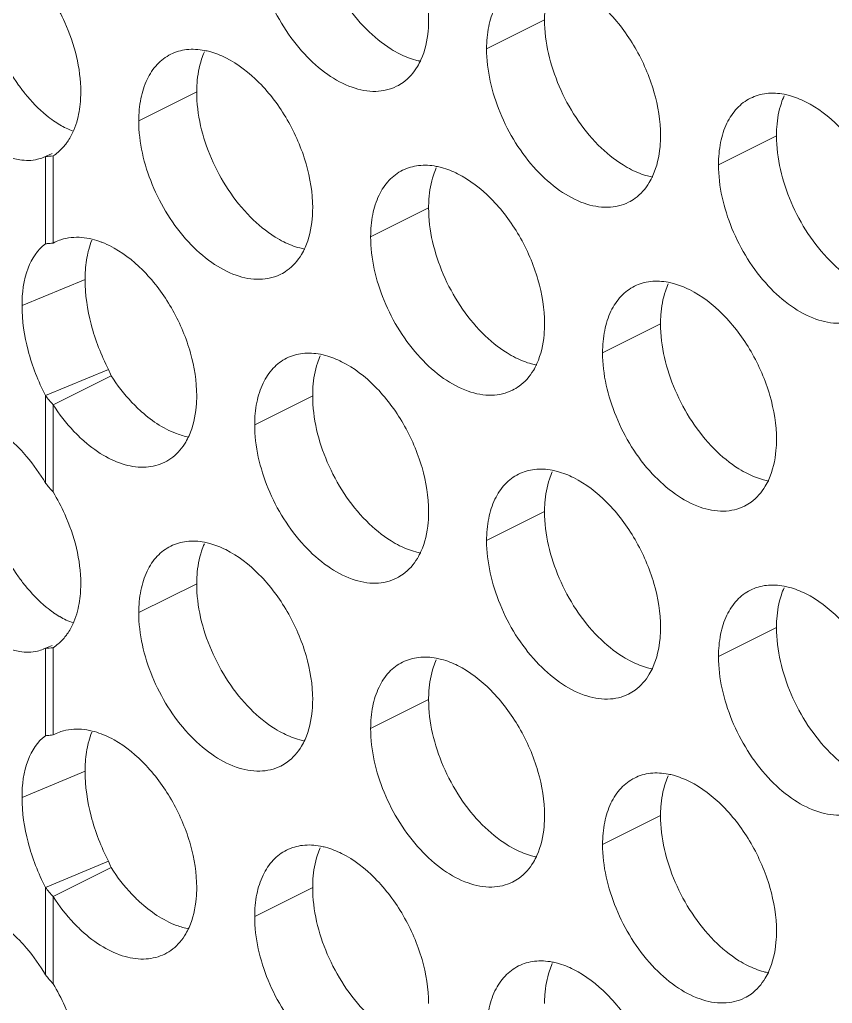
# Model space of a CAD drawing. Header units: millimetres. Extents: x 0 to 2524, y 0 to 1785.
# Drawn here: x 1808.52 to 1816.45, y 858.07 to 867.67 of the extents above; entities that cross this region are included whole.
import ezdxf

# ---------------------------------------------------------------- set-up
doc = ezdxf.new("R2010")
doc.units = ezdxf.units.MM
doc.header["$LTSCALE"] = 0.1
doc.layers.add('标注', color=251, linetype='Continuous', lineweight=9)

msp = doc.modelspace()

# ---------------------------------------------------------------- linework, layer by layer
at = {"layer": '标注'}
for p, q in [((1813.6392, 867.6711), (1813.0735, 867.3883)), ((1810.2451, 866.9682), (1809.6794, 866.6853)), ((1810.2451, 866.9682), (1809.6794, 866.6853)), ((1810.2451, 866.9682), (1809.6794, 866.6853)), ((1815.9019, 866.5397), (1815.3362, 866.2569)), ((1808.7696, 866.3383), (1808.7453, 866.3277)), ((1808.8346, 866.3653), (1808.7696, 866.3383)), ((1808.7696, 866.3383), (1808.7696, 865.4845)), ((1808.8439, 866.343), (1808.8439, 865.4916)), ((1812.5078, 865.8368), (1811.9421, 865.554)), ((1808.8439, 865.4916), (1808.86, 865.4998)), ((1809.1558, 865.1372), (1808.5406, 864.8815)), ((1814.7706, 864.7054), (1814.2049, 864.4226)), ((1809.3848, 864.2588), (1808.7696, 864.0031)), ((1809.4095, 864.1974), (1808.8439, 863.9145)), ((1808.7696, 864.0031), (1808.7696, 863.1493)), ((1811.3764, 864.0025), (1810.8108, 863.7196)), ((1808.8439, 863.9145), (1808.8439, 863.0631)), ((1813.6392, 862.8711), (1813.0735, 862.5883)), ((1810.2451, 862.1682), (1809.6794, 861.8853)), ((1810.2451, 862.1682), (1809.6794, 861.8853)), ((1810.2451, 862.1682), (1809.6794, 861.8853)), ((1815.9019, 861.7397), (1815.3362, 861.4569)), ((1808.7696, 861.5383), (1808.7453, 861.5277)), ((1808.8346, 861.5653), (1808.7696, 861.5383)), ((1808.7696, 861.5383), (1808.7696, 860.6845)), ((1808.8439, 861.543), (1808.8439, 860.6916)), ((1812.5078, 861.0368), (1811.9421, 860.754)), ((1808.8439, 860.6916), (1808.86, 860.6998)), ((1809.1558, 860.3372), (1808.5406, 860.0815)), ((1814.7706, 859.9054), (1814.2049, 859.6226)), ((1809.3848, 859.4588), (1808.7696, 859.2031)), ((1809.4095, 859.3974), (1808.8439, 859.1145)), ((1808.7696, 859.2031), (1808.7696, 858.3493)), ((1811.3764, 859.2025), (1810.8108, 858.9196)), ((1808.8439, 859.1145), (1808.8439, 858.2631))]:
    msp.add_line(p, q, dxfattribs=at)
for centre, radius, start, end in [((1810.9896, 867.0571), 0.734, 155.87957, 161.78032), ((1811.9935, 867.4277), 0.4532, 296.52559, 305.90341), ((1816.6464, 866.6287), 0.734, 155.87957, 161.78032), ((1809.3846, 867.4573), 0.94, 235.22649, 239.65736), ((1809.3232, 867.3523), 0.8183, 239.64925, 244.53974), ((1808.5939, 866.7316), 0.462, 302.74512, 310.38201), ((1813.2523, 865.9257), 0.734, 155.87957, 161.78032), ((1814.2562, 866.2963), 0.4532, 296.52559, 305.90341), ((1810.8621, 865.5933), 0.4532, 296.52559, 305.90341), ((1815.5151, 864.7944), 0.734, 155.87957, 161.78032), ((1812.121, 864.0914), 0.734, 155.87957, 161.78032), ((1810.1825, 864.5445), 0.8473, 199.7011, 204.18138), ((1809.6516, 864.6671), 1.1039, 216.97186, 222.97308), ((1813.1249, 864.462), 0.4532, 296.52559, 305.90341), ((1809.7289, 863.7619), 0.4566, 296.56845, 308.21867), ((1814.3837, 862.96), 0.734, 155.87957, 161.78032), ((1811.3105, 865.265), 3.3064, 219.7824, 221.75282), ((1815.3876, 863.3306), 0.4532, 296.52559, 305.90341), ((1810.9896, 862.2571), 0.734, 155.87957, 161.78032), ((1811.9935, 862.6277), 0.4532, 296.52559, 305.90341), ((1816.6464, 861.8287), 0.734, 155.87957, 161.78032), ((1809.3846, 862.6573), 0.94, 235.22649, 239.65736), ((1809.3232, 862.5523), 0.8183, 239.64925, 244.53974), ((1808.5939, 861.9316), 0.462, 302.74512, 310.38201), ((1813.2523, 861.1257), 0.734, 155.87957, 161.78032), ((1814.2562, 861.4963), 0.4532, 296.52559, 305.90341), ((1810.8621, 860.7933), 0.4532, 296.52559, 305.90341), ((1815.5151, 859.9944), 0.734, 155.87957, 161.78032), ((1812.121, 859.2914), 0.734, 155.87957, 161.78032), ((1810.1825, 859.7445), 0.8473, 199.7011, 204.18138), ((1809.6516, 859.8671), 1.1039, 216.97186, 222.97308), ((1813.1249, 859.662), 0.4532, 296.52559, 305.90341), ((1809.7289, 858.9619), 0.4566, 296.56845, 308.21867), ((1814.3837, 858.16), 0.734, 155.87957, 161.78032), ((1811.3105, 860.465), 3.3064, 219.7824, 221.75282), ((1815.3876, 858.5306), 0.4532, 296.52559, 305.90341)]:
    msp.add_arc(centre, radius, start, end, dxfattribs=at)
for points, knots in [([(1811.6593, 869.1346), (1811.7799, 869.0743), (1812.0105, 868.8939), (1812.2767, 868.5359), (1812.4578, 868.1171), (1812.5078, 867.8161), (1812.5078, 867.6711)], [0, 0, 0, 0, 0.229676, 0.488215, 0.753207, 1, 1, 1, 1]), ([(1811.9002, 867.5805), (1811.7387, 867.7432), (1811.4877, 868.1304), (1811.3764, 868.581), (1811.3764, 868.8025)], [0, 0, 0, 0, 0.508684, 1, 1, 1, 1]), ([(1812.1959, 867.0221), (1812.1333, 866.9909), (1811.9834, 866.9569), (1811.7456, 867.0047), (1811.5072, 867.1353), (1811.1994, 867.4129), (1810.9134, 867.8756), (1810.8108, 868.308), (1810.8108, 868.5196)], [0, 0, 0, 0, 0.090718, 0.191742, 0.308104, 0.439279, 0.725532, 1, 1, 1, 1]), ([(1813.0735, 867.3883), (1813.0735, 867.4611), (1813.0855, 867.6), (1813.1445, 867.7902), (1813.2439, 867.9424), (1813.3365, 868.0129), (1813.3854, 868.0373)], [0, 0, 0, 0, 0.289235, 0.54966, 0.782932, 1, 1, 1, 1]), ([(1813.6392, 867.6711), (1813.6392, 867.6995), (1813.6429, 867.807), (1813.6617, 867.9144), (1813.6865, 867.9895)], [0, 0, 0, 0, 0.264225, 1, 1, 1, 1]), ([(1813.922, 868.0032), (1814.0427, 867.9429), (1814.2732, 867.7626), (1814.5394, 867.4045), (1814.7205, 866.9858), (1814.7706, 866.6847), (1814.7706, 866.5397)], [0, 0, 0, 0, 0.229676, 0.488215, 0.753207, 1, 1, 1, 1]), ([(1808.5177, 866.3051), (1808.3868, 866.3272), (1808.1128, 866.4884), (1807.8042, 866.8713), (1807.5822, 867.359), (1807.5177, 867.721), (1807.5177, 867.8967)], [0, 0, 0, 0, 0.200223, 0.454809, 0.735097, 1, 1, 1, 1]), ([(1808.8439, 867.8631), (1808.8864, 867.7933), (1809.032, 867.5158), (1809.1137, 867.1999), (1809.1137, 866.9682)], [0, 0, 0, 0, 0.260955, 1, 1, 1, 1]), ([(1812.5078, 867.6711), (1812.5078, 867.6355), (1812.5021, 867.5032), (1812.4729, 867.3706), (1812.4332, 867.2822)], [0, 0, 0, 0, 0.268874, 1, 1, 1, 1]), ([(1814.163, 866.4491), (1814.0014, 866.6119), (1813.7504, 866.999), (1813.6392, 867.4496), (1813.6392, 867.6711)], [0, 0, 0, 0, 0.508684, 1, 1, 1, 1]), ([(1812.225, 867.339), (1812.1965, 867.3532), (1812.0786, 867.4197), (1811.9731, 867.507), (1811.9002, 867.5805)], [0, 0, 0, 0, 0.235002, 1, 1, 1, 1]), ([(1809.9913, 867.3343), (1810.0396, 867.3584), (1810.1497, 867.3902), (1810.2633, 867.3833), (1810.3202, 867.3725)], [0, 0, 0, 0, 0.482538, 1, 1, 1, 1]), ([(1810.3202, 867.3725), (1810.3374, 867.3692), (1810.409, 867.3526), (1810.4779, 867.3253), (1810.5279, 867.3003)], [0, 0, 0, 0, 0.238696, 1, 1, 1, 1]), ([(1814.4586, 865.8908), (1814.396, 865.8595), (1814.2461, 865.8255), (1814.0083, 865.8733), (1813.7699, 866.0039), (1813.4621, 866.2815), (1813.1761, 866.7442), (1813.0735, 867.1766), (1813.0735, 867.3883)], [0, 0, 0, 0, 0.090718, 0.191742, 0.308104, 0.439279, 0.725532, 1, 1, 1, 1]), ([(1808.5712, 866.9499), (1808.5492, 866.9773), (1808.4618, 867.0933), (1808.388, 867.2193), (1808.3398, 867.3182)], [0, 0, 0, 0, 0.242274, 1, 1, 1, 1]), ([(1809.6794, 866.6853), (1809.6794, 866.7582), (1809.6914, 866.8971), (1809.7504, 867.0873), (1809.8498, 867.2395), (1809.9424, 867.3099), (1809.9913, 867.3343)], [0, 0, 0, 0, 0.289235, 0.54966, 0.782932, 1, 1, 1, 1]), ([(1810.2451, 866.9682), (1810.2451, 866.9966), (1810.2488, 867.104), (1810.2676, 867.2114), (1810.2924, 867.2866)], [0, 0, 0, 0, 0.264225, 1, 1, 1, 1]), ([(1810.5279, 867.3003), (1810.6486, 867.24), (1810.8791, 867.0596), (1811.1453, 866.7015), (1811.3264, 866.2828), (1811.3764, 865.9817), (1811.3764, 865.8368)], [0, 0, 0, 0, 0.229676, 0.488215, 0.753207, 1, 1, 1, 1]), ([(1812.4327, 867.2668), (1812.4154, 867.2701), (1812.3439, 867.2867), (1812.275, 867.314), (1812.225, 867.339)], [0, 0, 0, 0, 0.238696, 1, 1, 1, 1]), ([(1812.4332, 867.2822), (1812.4229, 867.2593), (1812.3796, 867.1754), (1812.3155, 867.1012), (1812.2593, 867.0605)], [0, 0, 0, 0, 0.265525, 1, 1, 1, 1]), ([(1808.8485, 866.6852), (1808.8239, 866.7022), (1808.7219, 866.7799), (1808.6327, 866.8734), (1808.5712, 866.9499)], [0, 0, 0, 0, 0.233653, 1, 1, 1, 1]), ([(1809.1137, 866.9682), (1809.1137, 866.9446), (1809.1112, 866.8547), (1809.0983, 866.7649), (1809.0815, 866.7007)], [0, 0, 0, 0, 0.261757, 1, 1, 1, 1]), ([(1810.7689, 865.7461), (1810.6073, 865.9089), (1810.3563, 866.2961), (1810.2451, 866.7467), (1810.2451, 866.9682)], [0, 0, 0, 0, 0.508684, 1, 1, 1, 1]), ([(1815.3362, 866.2569), (1815.3362, 866.3297), (1815.3482, 866.4687), (1815.4073, 866.6589), (1815.5066, 866.8111), (1815.5992, 866.8815), (1815.6481, 866.9059)], [0, 0, 0, 0, 0.289235, 0.54966, 0.782932, 1, 1, 1, 1]), ([(1815.6481, 866.9059), (1815.6965, 866.93), (1815.8065, 866.9617), (1815.9202, 866.9549), (1815.9771, 866.944)], [0, 0, 0, 0, 0.482538, 1, 1, 1, 1]), ([(1815.9771, 866.944), (1815.9943, 866.9408), (1816.0659, 866.9241), (1816.1348, 866.8969), (1816.1848, 866.8719)], [0, 0, 0, 0, 0.238696, 1, 1, 1, 1]), ([(1815.9019, 866.5397), (1815.9019, 866.5682), (1815.9056, 866.6756), (1815.9244, 866.783), (1815.9493, 866.8582)], [0, 0, 0, 0, 0.264225, 1, 1, 1, 1]), ([(1816.1848, 866.8719), (1816.3054, 866.8115), (1816.5359, 866.6312), (1816.8021, 866.2731), (1816.9833, 865.8544), (1817.0333, 865.5533), (1817.0333, 865.4084)], [0, 0, 0, 0, 0.229676, 0.488215, 0.753207, 1, 1, 1, 1]), ([(1811.0645, 865.1878), (1811.0019, 865.1566), (1810.852, 865.1226), (1810.6142, 865.1704), (1810.3758, 865.301), (1810.068, 865.5786), (1809.782, 866.0413), (1809.6794, 866.4737), (1809.6794, 866.6853)], [0, 0, 0, 0, 0.090718, 0.191742, 0.308104, 0.439279, 0.725532, 1, 1, 1, 1]), ([(1814.7706, 866.5397), (1814.7706, 866.5041), (1814.7649, 866.3719), (1814.7356, 866.2392), (1814.6959, 866.1509)], [0, 0, 0, 0, 0.268874, 1, 1, 1, 1]), ([(1816.4257, 865.3177), (1816.2642, 865.4805), (1816.0132, 865.8676), (1815.9019, 866.3182), (1815.9019, 866.5397)], [0, 0, 0, 0, 0.508684, 1, 1, 1, 1]), ([(1808.99, 866.4897), (1808.983, 866.4792), (1808.9547, 866.4393), (1808.921, 866.4032), (1808.8933, 866.3797)], [0, 0, 0, 0, 0.256974, 1, 1, 1, 1]), ([(1814.4877, 866.2076), (1814.4593, 866.2218), (1814.3414, 866.2883), (1814.2359, 866.3757), (1814.163, 866.4491)], [0, 0, 0, 0, 0.235002, 1, 1, 1, 1]), ([(1808.7455, 866.3273), (1808.7283, 866.3202), (1808.6551, 866.2961), (1808.5752, 866.2954), (1808.5177, 866.3051)], [0, 0, 0, 0, 0.241531, 1, 1, 1, 1]), ([(1812.254, 866.2029), (1812.3023, 866.227), (1812.4124, 866.2588), (1812.5261, 866.252), (1812.583, 866.2411)], [0, 0, 0, 0, 0.482538, 1, 1, 1, 1]), ([(1812.583, 866.2411), (1812.6002, 866.2378), (1812.6717, 866.2212), (1812.7407, 866.1939), (1812.7907, 866.1689)], [0, 0, 0, 0, 0.238696, 1, 1, 1, 1]), ([(1816.7214, 864.7594), (1816.6588, 864.7282), (1816.5089, 864.6942), (1816.2711, 864.742), (1816.0326, 864.8726), (1815.7249, 865.1501), (1815.4388, 865.6128), (1815.3362, 866.0452), (1815.3362, 866.2569)], [0, 0, 0, 0, 0.090718, 0.191742, 0.308104, 0.439279, 0.725532, 1, 1, 1, 1]), ([(1811.9421, 865.554), (1811.9421, 865.6268), (1811.9541, 865.7657), (1812.0132, 865.9559), (1812.1125, 866.1081), (1812.2051, 866.1785), (1812.254, 866.2029)], [0, 0, 0, 0, 0.289235, 0.54966, 0.782932, 1, 1, 1, 1]), ([(1812.5078, 865.8368), (1812.5078, 865.8652), (1812.5115, 865.9727), (1812.5303, 866.0801), (1812.5551, 866.1552)], [0, 0, 0, 0, 0.264225, 1, 1, 1, 1]), ([(1812.7907, 866.1689), (1812.9113, 866.1086), (1813.1418, 865.9282), (1813.408, 865.5702), (1813.5892, 865.1514), (1813.6392, 864.8504), (1813.6392, 864.7054)], [0, 0, 0, 0, 0.229676, 0.488215, 0.753207, 1, 1, 1, 1]), ([(1814.6954, 866.1354), (1814.6782, 866.1387), (1814.6066, 866.1553), (1814.5377, 866.1826), (1814.4877, 866.2076)], [0, 0, 0, 0, 0.238696, 1, 1, 1, 1]), ([(1814.6959, 866.1509), (1814.6856, 866.128), (1814.6424, 866.044), (1814.5782, 865.9699), (1814.522, 865.9292)], [0, 0, 0, 0, 0.265525, 1, 1, 1, 1]), ([(1811.3764, 865.8368), (1811.3764, 865.8012), (1811.3707, 865.6689), (1811.3415, 865.5363), (1811.3018, 865.4479)], [0, 0, 0, 0, 0.268874, 1, 1, 1, 1]), ([(1813.0316, 864.6148), (1812.8701, 864.7775), (1812.6191, 865.1647), (1812.5078, 865.6153), (1812.5078, 865.8368)], [0, 0, 0, 0, 0.508684, 1, 1, 1, 1]), ([(1811.0936, 865.5047), (1811.0652, 865.5189), (1810.9473, 865.5854), (1810.8418, 865.6727), (1810.7689, 865.7461)], [0, 0, 0, 0, 0.235002, 1, 1, 1, 1]), ([(1808.8599, 865.5001), (1808.8793, 865.5097), (1808.9622, 865.5438), (1809.0545, 865.5528), (1809.122, 865.5473)], [0, 0, 0, 0, 0.242859, 1, 1, 1, 1]), ([(1813.3273, 864.0564), (1813.2647, 864.0252), (1813.1147, 863.9912), (1812.877, 864.039), (1812.6385, 864.1696), (1812.3308, 864.4472), (1812.0447, 864.9099), (1811.9421, 865.3423), (1811.9421, 865.554)], [0, 0, 0, 0, 0.090718, 0.191742, 0.308104, 0.439279, 0.725532, 1, 1, 1, 1]), ([(1808.5406, 864.8815), (1808.5406, 865.005), (1808.5657, 865.2282), (1808.6912, 865.4271), (1808.7696, 865.4845)], [0, 0, 0, 0, 0.559656, 1, 1, 1, 1]), ([(1808.7696, 865.4845), (1808.7754, 865.4852), (1808.8001, 865.4881), (1808.8249, 865.4902), (1808.8439, 865.4916)], [0, 0, 0, 0, 0.235256, 1, 1, 1, 1]), ([(1809.183, 865.3955), (1809.1856, 865.4064), (1809.1961, 865.4485), (1809.2097, 865.4899), (1809.2219, 865.5197)], [0, 0, 0, 0, 0.258964, 1, 1, 1, 1]), ([(1809.3129, 865.5027), (1809.3235, 865.4987), (1809.3667, 865.4813), (1809.4086, 865.4605), (1809.4394, 865.4432)], [0, 0, 0, 0, 0.243168, 1, 1, 1, 1]), ([(1809.4394, 865.4432), (1809.5552, 865.3781), (1809.7746, 865.1949), (1810.0275, 864.8412), (1810.1983, 864.4336), (1810.2451, 864.1426), (1810.2451, 864.0025)], [0, 0, 0, 0, 0.232666, 0.491415, 0.754834, 1, 1, 1, 1]), ([(1811.3013, 865.4325), (1811.2841, 865.4358), (1811.2125, 865.4524), (1811.1436, 865.4797), (1811.0936, 865.5047)], [0, 0, 0, 0, 0.238696, 1, 1, 1, 1]), ([(1811.3018, 865.4479), (1811.2915, 865.425), (1811.2483, 865.3411), (1811.1841, 865.2669), (1811.1279, 865.2262)], [0, 0, 0, 0, 0.265525, 1, 1, 1, 1]), ([(1809.1558, 865.1372), (1809.1558, 865.16), (1809.1579, 865.2466), (1809.1687, 865.3332), (1809.183, 865.3955)], [0, 0, 0, 0, 0.262705, 1, 1, 1, 1]), ([(1816.7504, 865.0762), (1816.722, 865.0905), (1816.6041, 865.157), (1816.4986, 865.2443), (1816.4257, 865.3177)], [0, 0, 0, 0, 0.235002, 1, 1, 1, 1]), ([(1809.3848, 864.2588), (1809.3125, 864.3987), (1809.2018, 864.6852), (1809.1558, 864.9901), (1809.1558, 865.1372)], [0, 0, 0, 0, 0.517022, 1, 1, 1, 1]), ([(1814.2049, 864.4226), (1814.2049, 864.4954), (1814.2169, 864.6344), (1814.2759, 864.8245), (1814.3753, 864.9768), (1814.4678, 865.0472), (1814.5168, 865.0716)], [0, 0, 0, 0, 0.289235, 0.54966, 0.782932, 1, 1, 1, 1]), ([(1814.5168, 865.0716), (1814.5651, 865.0957), (1814.6752, 865.1274), (1814.7888, 865.1206), (1814.8457, 865.1097)], [0, 0, 0, 0, 0.482538, 1, 1, 1, 1]), ([(1814.8457, 865.1097), (1814.8629, 865.1064), (1814.9345, 865.0898), (1815.0034, 865.0625), (1815.0534, 865.0376)], [0, 0, 0, 0, 0.238696, 1, 1, 1, 1]), ([(1814.7706, 864.7054), (1814.7706, 864.7338), (1814.7742, 864.8413), (1814.7931, 864.9487), (1814.8179, 865.0238)], [0, 0, 0, 0, 0.264225, 1, 1, 1, 1]), ([(1815.0534, 865.0376), (1815.174, 864.9772), (1815.4046, 864.7969), (1815.6708, 864.4388), (1815.8519, 864.0201), (1815.9019, 863.719), (1815.9019, 863.5741)], [0, 0, 0, 0, 0.229676, 0.488215, 0.753207, 1, 1, 1, 1]), ([(1808.7696, 864.0031), (1808.6973, 864.143), (1808.5866, 864.4295), (1808.5406, 864.7344), (1808.5406, 864.8815)], [0, 0, 0, 0, 0.517022, 1, 1, 1, 1]), ([(1813.6392, 864.7054), (1813.6392, 864.6698), (1813.6335, 864.5375), (1813.6043, 864.4049), (1813.5646, 864.3166)], [0, 0, 0, 0, 0.268874, 1, 1, 1, 1]), ([(1815.2944, 863.4834), (1815.1328, 863.6462), (1814.8818, 864.0333), (1814.7706, 864.4839), (1814.7706, 864.7054)], [0, 0, 0, 0, 0.508684, 1, 1, 1, 1]), ([(1813.3563, 864.3733), (1813.3279, 864.3875), (1813.21, 864.454), (1813.1045, 864.5413), (1813.0316, 864.6148)], [0, 0, 0, 0, 0.235002, 1, 1, 1, 1]), ([(1811.1227, 864.3686), (1811.171, 864.3927), (1811.2811, 864.4245), (1811.3947, 864.4177), (1811.4516, 864.4068)], [0, 0, 0, 0, 0.482538, 1, 1, 1, 1]), ([(1811.4516, 864.4068), (1811.4688, 864.4035), (1811.5404, 864.3869), (1811.6093, 864.3596), (1811.6593, 864.3346)], [0, 0, 0, 0, 0.238696, 1, 1, 1, 1]), ([(1815.59, 862.9251), (1815.5274, 862.8938), (1815.3775, 862.8599), (1815.1397, 862.9076), (1814.9013, 863.0383), (1814.5935, 863.3158), (1814.3075, 863.7785), (1814.2049, 864.2109), (1814.2049, 864.4226)], [0, 0, 0, 0, 0.090718, 0.191742, 0.308104, 0.439279, 0.725532, 1, 1, 1, 1]), ([(1810.8108, 863.7196), (1810.8108, 863.7925), (1810.8228, 863.9314), (1810.8818, 864.1216), (1810.9812, 864.2738), (1811.0737, 864.3442), (1811.1227, 864.3686)], [0, 0, 0, 0, 0.289235, 0.54966, 0.782932, 1, 1, 1, 1]), ([(1811.3764, 864.0025), (1811.3764, 864.0309), (1811.3801, 864.1384), (1811.3989, 864.2458), (1811.4238, 864.3209)], [0, 0, 0, 0, 0.264225, 1, 1, 1, 1]), ([(1811.6593, 864.3346), (1811.7799, 864.2743), (1812.0105, 864.0939), (1812.2767, 863.7359), (1812.4578, 863.3171), (1812.5078, 863.0161), (1812.5078, 862.8711)], [0, 0, 0, 0, 0.229676, 0.488215, 0.753207, 1, 1, 1, 1]), ([(1813.564, 864.3011), (1813.5468, 864.3044), (1813.4752, 864.321), (1813.4063, 864.3483), (1813.3563, 864.3733)], [0, 0, 0, 0, 0.238696, 1, 1, 1, 1]), ([(1813.5646, 864.3166), (1813.5543, 864.2937), (1813.511, 864.2097), (1813.4469, 864.1356), (1813.3907, 864.0948)], [0, 0, 0, 0, 0.265525, 1, 1, 1, 1]), ([(1809.6877, 863.8635), (1809.6619, 863.8873), (1809.5587, 863.9893), (1809.4691, 864.105), (1809.4095, 864.1974)], [0, 0, 0, 0, 0.242059, 1, 1, 1, 1]), ([(1810.2451, 864.0025), (1810.2451, 863.9667), (1810.2393, 863.8341), (1810.2099, 863.701), (1810.1699, 863.6125)], [0, 0, 0, 0, 0.269039, 1, 1, 1, 1]), ([(1811.9002, 862.7805), (1811.7387, 862.9432), (1811.4877, 863.3304), (1811.3764, 863.781), (1811.3764, 864.0025)], [0, 0, 0, 0, 0.508684, 1, 1, 1, 1]), ([(1809.122, 863.5807), (1809.0962, 863.6044), (1808.993, 863.7065), (1808.9034, 863.8221), (1808.8439, 863.9145)], [0, 0, 0, 0, 0.242059, 1, 1, 1, 1]), ([(1810.1679, 863.5986), (1810.1271, 863.6065), (1809.9495, 863.6584), (1809.7927, 863.767), (1809.6877, 863.8635)], [0, 0, 0, 0, 0.225674, 1, 1, 1, 1]), ([(1808.193, 863.7223), (1808.2211, 863.71), (1808.3408, 863.6482), (1808.4455, 863.5601), (1808.5177, 863.4855)], [0, 0, 0, 0, 0.228039, 1, 1, 1, 1]), ([(1812.1959, 862.2221), (1812.1333, 862.1909), (1811.9834, 862.1569), (1811.7456, 862.2047), (1811.5072, 862.3353), (1811.1994, 862.6129), (1810.9134, 863.0756), (1810.8108, 863.508), (1810.8108, 863.7196)], [0, 0, 0, 0, 0.090718, 0.191742, 0.308104, 0.439279, 0.725532, 1, 1, 1, 1]), ([(1809.9332, 863.3535), (1809.877, 863.3255), (1809.7455, 863.292), (1809.5342, 863.3213), (1809.3189, 863.4196), (1809.1865, 863.5213), (1809.122, 863.5807)], [0, 0, 0, 0, 0.211276, 0.44254, 0.704896, 1, 1, 1, 1]), ([(1810.1699, 863.6125), (1810.1603, 863.5912), (1810.1202, 863.513), (1810.0623, 863.4432), (1810.0114, 863.4032)], [0, 0, 0, 0, 0.264539, 1, 1, 1, 1]), ([(1815.9019, 863.5741), (1815.9019, 863.5384), (1815.8962, 863.4062), (1815.867, 863.2735), (1815.8273, 863.1852)], [0, 0, 0, 0, 0.268874, 1, 1, 1, 1]), ([(1808.5177, 863.4855), (1808.5411, 863.4614), (1808.635, 863.3572), (1808.7157, 863.2413), (1808.7696, 863.1493)], [0, 0, 0, 0, 0.239558, 1, 1, 1, 1]), ([(1815.6191, 863.2419), (1815.5907, 863.2561), (1815.4727, 863.3226), (1815.3672, 863.41), (1815.2944, 863.4834)], [0, 0, 0, 0, 0.235002, 1, 1, 1, 1]), ([(1813.0735, 862.5883), (1813.0735, 862.6611), (1813.0855, 862.8), (1813.1445, 862.9902), (1813.2439, 863.1424), (1813.3365, 863.2129), (1813.3854, 863.2373)], [0, 0, 0, 0, 0.289235, 0.54966, 0.782932, 1, 1, 1, 1]), ([(1813.3854, 863.2373), (1813.4337, 863.2614), (1813.5438, 863.2931), (1813.6575, 863.2863), (1813.7143, 863.2754)], [0, 0, 0, 0, 0.482538, 1, 1, 1, 1]), ([(1813.7143, 863.2754), (1813.7315, 863.2721), (1813.8031, 863.2555), (1813.872, 863.2282), (1813.922, 863.2032)], [0, 0, 0, 0, 0.238696, 1, 1, 1, 1]), ([(1815.8268, 863.1698), (1815.8096, 863.173), (1815.738, 863.1897), (1815.6691, 863.2169), (1815.6191, 863.2419)], [0, 0, 0, 0, 0.238696, 1, 1, 1, 1]), ([(1813.6392, 862.8711), (1813.6392, 862.8995), (1813.6429, 863.007), (1813.6617, 863.1144), (1813.6865, 863.1895)], [0, 0, 0, 0, 0.264225, 1, 1, 1, 1]), ([(1813.922, 863.2032), (1814.0427, 863.1429), (1814.2732, 862.9626), (1814.5394, 862.6045), (1814.7205, 862.1858), (1814.7706, 861.8847), (1814.7706, 861.7397)], [0, 0, 0, 0, 0.229676, 0.488215, 0.753207, 1, 1, 1, 1]), ([(1815.8273, 863.1852), (1815.817, 863.1623), (1815.7737, 863.0783), (1815.7096, 863.0042), (1815.6534, 862.9635)], [0, 0, 0, 0, 0.265525, 1, 1, 1, 1]), ([(1808.5177, 861.5051), (1808.3868, 861.5272), (1808.1128, 861.6884), (1807.8042, 862.0713), (1807.5822, 862.559), (1807.5177, 862.921), (1807.5177, 863.0967)], [0, 0, 0, 0, 0.200223, 0.454809, 0.735097, 1, 1, 1, 1]), ([(1808.8439, 863.0631), (1808.8864, 862.9933), (1809.032, 862.7158), (1809.1137, 862.3999), (1809.1137, 862.1682)], [0, 0, 0, 0, 0.260955, 1, 1, 1, 1]), ([(1812.5078, 862.8711), (1812.5078, 862.8355), (1812.5021, 862.7032), (1812.4729, 862.5706), (1812.4332, 862.4822)], [0, 0, 0, 0, 0.268874, 1, 1, 1, 1]), ([(1814.163, 861.6491), (1814.0014, 861.8119), (1813.7504, 862.199), (1813.6392, 862.6496), (1813.6392, 862.8711)], [0, 0, 0, 0, 0.508684, 1, 1, 1, 1]), ([(1812.225, 862.539), (1812.1965, 862.5532), (1812.0786, 862.6197), (1811.9731, 862.707), (1811.9002, 862.7805)], [0, 0, 0, 0, 0.235002, 1, 1, 1, 1]), ([(1809.9913, 862.5343), (1810.0396, 862.5584), (1810.1497, 862.5902), (1810.2633, 862.5833), (1810.3202, 862.5725)], [0, 0, 0, 0, 0.482538, 1, 1, 1, 1]), ([(1810.3202, 862.5725), (1810.3374, 862.5692), (1810.409, 862.5526), (1810.4779, 862.5253), (1810.5279, 862.5003)], [0, 0, 0, 0, 0.238696, 1, 1, 1, 1]), ([(1814.4586, 861.0908), (1814.396, 861.0595), (1814.2461, 861.0255), (1814.0083, 861.0733), (1813.7699, 861.2039), (1813.4621, 861.4815), (1813.1761, 861.9442), (1813.0735, 862.3766), (1813.0735, 862.5883)], [0, 0, 0, 0, 0.090718, 0.191742, 0.308104, 0.439279, 0.725532, 1, 1, 1, 1]), ([(1808.5712, 862.1499), (1808.5492, 862.1773), (1808.4618, 862.2933), (1808.388, 862.4193), (1808.3398, 862.5182)], [0, 0, 0, 0, 0.242274, 1, 1, 1, 1]), ([(1809.6794, 861.8853), (1809.6794, 861.9582), (1809.6914, 862.0971), (1809.7504, 862.2873), (1809.8498, 862.4395), (1809.9424, 862.5099), (1809.9913, 862.5343)], [0, 0, 0, 0, 0.289235, 0.54966, 0.782932, 1, 1, 1, 1]), ([(1810.2451, 862.1682), (1810.2451, 862.1966), (1810.2488, 862.304), (1810.2676, 862.4114), (1810.2924, 862.4866)], [0, 0, 0, 0, 0.264225, 1, 1, 1, 1]), ([(1810.5279, 862.5003), (1810.6486, 862.44), (1810.8791, 862.2596), (1811.1453, 861.9015), (1811.3264, 861.4828), (1811.3764, 861.1817), (1811.3764, 861.0368)], [0, 0, 0, 0, 0.229676, 0.488215, 0.753207, 1, 1, 1, 1]), ([(1812.4327, 862.4668), (1812.4154, 862.4701), (1812.3439, 862.4867), (1812.275, 862.514), (1812.225, 862.539)], [0, 0, 0, 0, 0.238696, 1, 1, 1, 1]), ([(1812.4332, 862.4822), (1812.4229, 862.4593), (1812.3796, 862.3754), (1812.3155, 862.3012), (1812.2593, 862.2605)], [0, 0, 0, 0, 0.265525, 1, 1, 1, 1]), ([(1808.8485, 861.8852), (1808.8239, 861.9022), (1808.7219, 861.9799), (1808.6327, 862.0734), (1808.5712, 862.1499)], [0, 0, 0, 0, 0.233653, 1, 1, 1, 1]), ([(1809.1137, 862.1682), (1809.1137, 862.1446), (1809.1112, 862.0547), (1809.0983, 861.9649), (1809.0815, 861.9007)], [0, 0, 0, 0, 0.261757, 1, 1, 1, 1]), ([(1810.7689, 860.9461), (1810.6073, 861.1089), (1810.3563, 861.4961), (1810.2451, 861.9467), (1810.2451, 862.1682)], [0, 0, 0, 0, 0.508684, 1, 1, 1, 1]), ([(1815.3362, 861.4569), (1815.3362, 861.5297), (1815.3482, 861.6687), (1815.4073, 861.8589), (1815.5066, 862.0111), (1815.5992, 862.0815), (1815.6481, 862.1059)], [0, 0, 0, 0, 0.289235, 0.54966, 0.782932, 1, 1, 1, 1]), ([(1815.6481, 862.1059), (1815.6965, 862.13), (1815.8065, 862.1617), (1815.9202, 862.1549), (1815.9771, 862.144)], [0, 0, 0, 0, 0.482538, 1, 1, 1, 1]), ([(1815.9771, 862.144), (1815.9943, 862.1408), (1816.0659, 862.1241), (1816.1348, 862.0969), (1816.1848, 862.0719)], [0, 0, 0, 0, 0.238696, 1, 1, 1, 1]), ([(1815.9019, 861.7397), (1815.9019, 861.7682), (1815.9056, 861.8756), (1815.9244, 861.983), (1815.9493, 862.0582)], [0, 0, 0, 0, 0.264225, 1, 1, 1, 1]), ([(1816.1848, 862.0719), (1816.3054, 862.0115), (1816.5359, 861.8312), (1816.8021, 861.4731), (1816.9833, 861.0544), (1817.0333, 860.7533), (1817.0333, 860.6084)], [0, 0, 0, 0, 0.229676, 0.488215, 0.753207, 1, 1, 1, 1]), ([(1811.0645, 860.3878), (1811.0019, 860.3566), (1810.852, 860.3226), (1810.6142, 860.3704), (1810.3758, 860.501), (1810.068, 860.7786), (1809.782, 861.2413), (1809.6794, 861.6737), (1809.6794, 861.8853)], [0, 0, 0, 0, 0.090718, 0.191742, 0.308104, 0.439279, 0.725532, 1, 1, 1, 1]), ([(1814.7706, 861.7397), (1814.7706, 861.7041), (1814.7649, 861.5719), (1814.7356, 861.4392), (1814.6959, 861.3509)], [0, 0, 0, 0, 0.268874, 1, 1, 1, 1]), ([(1816.4257, 860.5177), (1816.2642, 860.6805), (1816.0132, 861.0676), (1815.9019, 861.5182), (1815.9019, 861.7397)], [0, 0, 0, 0, 0.508684, 1, 1, 1, 1]), ([(1808.99, 861.6897), (1808.983, 861.6792), (1808.9547, 861.6393), (1808.921, 861.6032), (1808.8933, 861.5797)], [0, 0, 0, 0, 0.256974, 1, 1, 1, 1]), ([(1814.4877, 861.4076), (1814.4593, 861.4218), (1814.3414, 861.4883), (1814.2359, 861.5757), (1814.163, 861.6491)], [0, 0, 0, 0, 0.235002, 1, 1, 1, 1]), ([(1808.7455, 861.5273), (1808.7283, 861.5202), (1808.6551, 861.4961), (1808.5752, 861.4954), (1808.5177, 861.5051)], [0, 0, 0, 0, 0.241531, 1, 1, 1, 1]), ([(1812.254, 861.4029), (1812.3023, 861.427), (1812.4124, 861.4588), (1812.5261, 861.452), (1812.583, 861.4411)], [0, 0, 0, 0, 0.482538, 1, 1, 1, 1]), ([(1812.583, 861.4411), (1812.6002, 861.4378), (1812.6717, 861.4212), (1812.7407, 861.3939), (1812.7907, 861.3689)], [0, 0, 0, 0, 0.238696, 1, 1, 1, 1]), ([(1816.7214, 859.9594), (1816.6588, 859.9282), (1816.5089, 859.8942), (1816.2711, 859.942), (1816.0326, 860.0726), (1815.7249, 860.3501), (1815.4388, 860.8128), (1815.3362, 861.2452), (1815.3362, 861.4569)], [0, 0, 0, 0, 0.090718, 0.191742, 0.308104, 0.439279, 0.725532, 1, 1, 1, 1]), ([(1811.9421, 860.754), (1811.9421, 860.8268), (1811.9541, 860.9657), (1812.0132, 861.1559), (1812.1125, 861.3081), (1812.2051, 861.3785), (1812.254, 861.4029)], [0, 0, 0, 0, 0.289235, 0.54966, 0.782932, 1, 1, 1, 1]), ([(1812.5078, 861.0368), (1812.5078, 861.0652), (1812.5115, 861.1727), (1812.5303, 861.2801), (1812.5551, 861.3552)], [0, 0, 0, 0, 0.264225, 1, 1, 1, 1]), ([(1812.7907, 861.3689), (1812.9113, 861.3086), (1813.1418, 861.1282), (1813.408, 860.7702), (1813.5892, 860.3514), (1813.6392, 860.0504), (1813.6392, 859.9054)], [0, 0, 0, 0, 0.229676, 0.488215, 0.753207, 1, 1, 1, 1]), ([(1814.6954, 861.3354), (1814.6782, 861.3387), (1814.6066, 861.3553), (1814.5377, 861.3826), (1814.4877, 861.4076)], [0, 0, 0, 0, 0.238696, 1, 1, 1, 1]), ([(1814.6959, 861.3509), (1814.6856, 861.328), (1814.6424, 861.244), (1814.5782, 861.1699), (1814.522, 861.1292)], [0, 0, 0, 0, 0.265525, 1, 1, 1, 1]), ([(1811.3764, 861.0368), (1811.3764, 861.0012), (1811.3707, 860.8689), (1811.3415, 860.7363), (1811.3018, 860.6479)], [0, 0, 0, 0, 0.268874, 1, 1, 1, 1]), ([(1813.0316, 859.8148), (1812.8701, 859.9775), (1812.6191, 860.3647), (1812.5078, 860.8153), (1812.5078, 861.0368)], [0, 0, 0, 0, 0.508684, 1, 1, 1, 1]), ([(1811.0936, 860.7047), (1811.0652, 860.7189), (1810.9473, 860.7854), (1810.8418, 860.8727), (1810.7689, 860.9461)], [0, 0, 0, 0, 0.235002, 1, 1, 1, 1]), ([(1808.8599, 860.7001), (1808.8793, 860.7097), (1808.9622, 860.7438), (1809.0545, 860.7528), (1809.122, 860.7473)], [0, 0, 0, 0, 0.242859, 1, 1, 1, 1]), ([(1813.3273, 859.2564), (1813.2647, 859.2252), (1813.1147, 859.1912), (1812.877, 859.239), (1812.6385, 859.3696), (1812.3308, 859.6472), (1812.0447, 860.1099), (1811.9421, 860.5423), (1811.9421, 860.754)], [0, 0, 0, 0, 0.090718, 0.191742, 0.308104, 0.439279, 0.725532, 1, 1, 1, 1]), ([(1808.5406, 860.0815), (1808.5406, 860.205), (1808.5657, 860.4282), (1808.6912, 860.6271), (1808.7696, 860.6845)], [0, 0, 0, 0, 0.559656, 1, 1, 1, 1]), ([(1808.7696, 860.6845), (1808.7754, 860.6852), (1808.8001, 860.6881), (1808.8249, 860.6902), (1808.8439, 860.6916)], [0, 0, 0, 0, 0.235256, 1, 1, 1, 1]), ([(1809.183, 860.5955), (1809.1856, 860.6064), (1809.1961, 860.6485), (1809.2097, 860.6899), (1809.2219, 860.7197)], [0, 0, 0, 0, 0.258964, 1, 1, 1, 1]), ([(1809.3129, 860.7027), (1809.3235, 860.6987), (1809.3667, 860.6813), (1809.4086, 860.6605), (1809.4394, 860.6432)], [0, 0, 0, 0, 0.243168, 1, 1, 1, 1]), ([(1809.4394, 860.6432), (1809.5552, 860.5781), (1809.7746, 860.3949), (1810.0275, 860.0412), (1810.1983, 859.6336), (1810.2451, 859.3426), (1810.2451, 859.2025)], [0, 0, 0, 0, 0.232666, 0.491415, 0.754834, 1, 1, 1, 1]), ([(1811.3013, 860.6325), (1811.2841, 860.6358), (1811.2125, 860.6524), (1811.1436, 860.6797), (1811.0936, 860.7047)], [0, 0, 0, 0, 0.238696, 1, 1, 1, 1]), ([(1811.3018, 860.6479), (1811.2915, 860.625), (1811.2483, 860.5411), (1811.1841, 860.4669), (1811.1279, 860.4262)], [0, 0, 0, 0, 0.265525, 1, 1, 1, 1]), ([(1809.1558, 860.3372), (1809.1558, 860.36), (1809.1579, 860.4466), (1809.1687, 860.5332), (1809.183, 860.5955)], [0, 0, 0, 0, 0.262705, 1, 1, 1, 1]), ([(1816.7504, 860.2762), (1816.722, 860.2905), (1816.6041, 860.357), (1816.4986, 860.4443), (1816.4257, 860.5177)], [0, 0, 0, 0, 0.235002, 1, 1, 1, 1]), ([(1809.3848, 859.4588), (1809.3125, 859.5987), (1809.2018, 859.8852), (1809.1558, 860.1901), (1809.1558, 860.3372)], [0, 0, 0, 0, 0.517022, 1, 1, 1, 1]), ([(1814.2049, 859.6226), (1814.2049, 859.6954), (1814.2169, 859.8344), (1814.2759, 860.0245), (1814.3753, 860.1768), (1814.4678, 860.2472), (1814.5168, 860.2716)], [0, 0, 0, 0, 0.289235, 0.54966, 0.782932, 1, 1, 1, 1]), ([(1814.5168, 860.2716), (1814.5651, 860.2957), (1814.6752, 860.3274), (1814.7888, 860.3206), (1814.8457, 860.3097)], [0, 0, 0, 0, 0.482538, 1, 1, 1, 1]), ([(1814.8457, 860.3097), (1814.8629, 860.3064), (1814.9345, 860.2898), (1815.0034, 860.2625), (1815.0534, 860.2376)], [0, 0, 0, 0, 0.238696, 1, 1, 1, 1]), ([(1814.7706, 859.9054), (1814.7706, 859.9338), (1814.7742, 860.0413), (1814.7931, 860.1487), (1814.8179, 860.2238)], [0, 0, 0, 0, 0.264225, 1, 1, 1, 1]), ([(1815.0534, 860.2376), (1815.174, 860.1772), (1815.4046, 859.9969), (1815.6708, 859.6388), (1815.8519, 859.2201), (1815.9019, 858.919), (1815.9019, 858.7741)], [0, 0, 0, 0, 0.229676, 0.488215, 0.753207, 1, 1, 1, 1]), ([(1808.7696, 859.2031), (1808.6973, 859.343), (1808.5866, 859.6295), (1808.5406, 859.9344), (1808.5406, 860.0815)], [0, 0, 0, 0, 0.517022, 1, 1, 1, 1]), ([(1813.6392, 859.9054), (1813.6392, 859.8698), (1813.6335, 859.7375), (1813.6043, 859.6049), (1813.5646, 859.5166)], [0, 0, 0, 0, 0.268874, 1, 1, 1, 1]), ([(1815.2944, 858.6834), (1815.1328, 858.8462), (1814.8818, 859.2333), (1814.7706, 859.6839), (1814.7706, 859.9054)], [0, 0, 0, 0, 0.508684, 1, 1, 1, 1]), ([(1813.3563, 859.5733), (1813.3279, 859.5875), (1813.21, 859.654), (1813.1045, 859.7413), (1813.0316, 859.8148)], [0, 0, 0, 0, 0.235002, 1, 1, 1, 1]), ([(1811.1227, 859.5686), (1811.171, 859.5927), (1811.2811, 859.6245), (1811.3947, 859.6177), (1811.4516, 859.6068)], [0, 0, 0, 0, 0.482538, 1, 1, 1, 1]), ([(1811.4516, 859.6068), (1811.4688, 859.6035), (1811.5404, 859.5869), (1811.6093, 859.5596), (1811.6593, 859.5346)], [0, 0, 0, 0, 0.238696, 1, 1, 1, 1]), ([(1815.59, 858.1251), (1815.5274, 858.0938), (1815.3775, 858.0599), (1815.1397, 858.1076), (1814.9013, 858.2383), (1814.5935, 858.5158), (1814.3075, 858.9785), (1814.2049, 859.4109), (1814.2049, 859.6226)], [0, 0, 0, 0, 0.090718, 0.191742, 0.308104, 0.439279, 0.725532, 1, 1, 1, 1]), ([(1810.8108, 858.9196), (1810.8108, 858.9925), (1810.8228, 859.1314), (1810.8818, 859.3216), (1810.9812, 859.4738), (1811.0737, 859.5442), (1811.1227, 859.5686)], [0, 0, 0, 0, 0.289235, 0.54966, 0.782932, 1, 1, 1, 1]), ([(1811.3764, 859.2025), (1811.3764, 859.2309), (1811.3801, 859.3384), (1811.3989, 859.4458), (1811.4238, 859.5209)], [0, 0, 0, 0, 0.264225, 1, 1, 1, 1]), ([(1811.6593, 859.5346), (1811.7799, 859.4743), (1812.0105, 859.2939), (1812.2767, 858.9359), (1812.4578, 858.5171), (1812.5078, 858.2161), (1812.5078, 858.0711)], [0, 0, 0, 0, 0.229676, 0.488215, 0.753207, 1, 1, 1, 1]), ([(1813.564, 859.5011), (1813.5468, 859.5044), (1813.4752, 859.521), (1813.4063, 859.5483), (1813.3563, 859.5733)], [0, 0, 0, 0, 0.238696, 1, 1, 1, 1]), ([(1813.5646, 859.5166), (1813.5543, 859.4937), (1813.511, 859.4097), (1813.4469, 859.3356), (1813.3907, 859.2948)], [0, 0, 0, 0, 0.265525, 1, 1, 1, 1]), ([(1809.6877, 859.0635), (1809.6619, 859.0873), (1809.5587, 859.1893), (1809.4691, 859.305), (1809.4095, 859.3974)], [0, 0, 0, 0, 0.242059, 1, 1, 1, 1]), ([(1810.2451, 859.2025), (1810.2451, 859.1667), (1810.2393, 859.0341), (1810.2099, 858.901), (1810.1699, 858.8125)], [0, 0, 0, 0, 0.269039, 1, 1, 1, 1]), ([(1811.9002, 857.9805), (1811.7387, 858.1432), (1811.4877, 858.5304), (1811.3764, 858.981), (1811.3764, 859.2025)], [0, 0, 0, 0, 0.508684, 1, 1, 1, 1]), ([(1809.122, 858.7807), (1809.0962, 858.8044), (1808.993, 858.9065), (1808.9034, 859.0221), (1808.8439, 859.1145)], [0, 0, 0, 0, 0.242059, 1, 1, 1, 1]), ([(1810.1679, 858.7986), (1810.1271, 858.8065), (1809.9495, 858.8584), (1809.7927, 858.967), (1809.6877, 859.0635)], [0, 0, 0, 0, 0.225674, 1, 1, 1, 1]), ([(1808.193, 858.9223), (1808.2211, 858.91), (1808.3408, 858.8482), (1808.4455, 858.7601), (1808.5177, 858.6855)], [0, 0, 0, 0, 0.228039, 1, 1, 1, 1]), ([(1812.1959, 857.4221), (1812.1333, 857.3909), (1811.9834, 857.3569), (1811.7456, 857.4047), (1811.5072, 857.5353), (1811.1994, 857.8129), (1810.9134, 858.2756), (1810.8108, 858.708), (1810.8108, 858.9196)], [0, 0, 0, 0, 0.090718, 0.191742, 0.308104, 0.439279, 0.725532, 1, 1, 1, 1]), ([(1809.9332, 858.5535), (1809.877, 858.5255), (1809.7455, 858.492), (1809.5342, 858.5213), (1809.3189, 858.6196), (1809.1865, 858.7213), (1809.122, 858.7807)], [0, 0, 0, 0, 0.211276, 0.44254, 0.704896, 1, 1, 1, 1]), ([(1810.1699, 858.8125), (1810.1603, 858.7912), (1810.1202, 858.713), (1810.0623, 858.6432), (1810.0114, 858.6032)], [0, 0, 0, 0, 0.264539, 1, 1, 1, 1]), ([(1815.9019, 858.7741), (1815.9019, 858.7384), (1815.8962, 858.6062), (1815.867, 858.4735), (1815.8273, 858.3852)], [0, 0, 0, 0, 0.268874, 1, 1, 1, 1]), ([(1808.5177, 858.6855), (1808.5411, 858.6614), (1808.635, 858.5572), (1808.7157, 858.4413), (1808.7696, 858.3493)], [0, 0, 0, 0, 0.239558, 1, 1, 1, 1]), ([(1815.6191, 858.4419), (1815.5907, 858.4561), (1815.4727, 858.5226), (1815.3672, 858.61), (1815.2944, 858.6834)], [0, 0, 0, 0, 0.235002, 1, 1, 1, 1]), ([(1813.0735, 857.7883), (1813.0735, 857.8611), (1813.0855, 858), (1813.1445, 858.1902), (1813.2439, 858.3424), (1813.3365, 858.4129), (1813.3854, 858.4373)], [0, 0, 0, 0, 0.289235, 0.54966, 0.782932, 1, 1, 1, 1]), ([(1813.3854, 858.4373), (1813.4337, 858.4614), (1813.5438, 858.4931), (1813.6575, 858.4863), (1813.7143, 858.4754)], [0, 0, 0, 0, 0.482538, 1, 1, 1, 1]), ([(1813.7143, 858.4754), (1813.7315, 858.4721), (1813.8031, 858.4555), (1813.872, 858.4282), (1813.922, 858.4032)], [0, 0, 0, 0, 0.238696, 1, 1, 1, 1]), ([(1815.8268, 858.3698), (1815.8096, 858.373), (1815.738, 858.3897), (1815.6691, 858.4169), (1815.6191, 858.4419)], [0, 0, 0, 0, 0.238696, 1, 1, 1, 1]), ([(1813.6392, 858.0711), (1813.6392, 858.0995), (1813.6429, 858.207), (1813.6617, 858.3144), (1813.6865, 858.3895)], [0, 0, 0, 0, 0.264225, 1, 1, 1, 1]), ([(1813.922, 858.4032), (1814.0427, 858.3429), (1814.2732, 858.1626), (1814.5394, 857.8045), (1814.7205, 857.3858), (1814.7706, 857.0847), (1814.7706, 856.9397)], [0, 0, 0, 0, 0.229676, 0.488215, 0.753207, 1, 1, 1, 1]), ([(1815.8273, 858.3852), (1815.817, 858.3623), (1815.7737, 858.2783), (1815.7096, 858.2042), (1815.6534, 858.1635)], [0, 0, 0, 0, 0.265525, 1, 1, 1, 1]), ([(1808.5177, 856.7051), (1808.3868, 856.7272), (1808.1128, 856.8884), (1807.8042, 857.2713), (1807.5822, 857.759), (1807.5177, 858.121), (1807.5177, 858.2967)], [0, 0, 0, 0, 0.200223, 0.454809, 0.735097, 1, 1, 1, 1]), ([(1808.8439, 858.2631), (1808.8864, 858.1933), (1809.032, 857.9158), (1809.1137, 857.5999), (1809.1137, 857.3682)], [0, 0, 0, 0, 0.260955, 1, 1, 1, 1])]:
    msp.add_open_spline(points, degree=3, knots=knots, dxfattribs=at)
for points in [[(1809.0815, 866.7007), (1809.0721, 866.6646), (1809.0603, 866.6291), (1809.0458, 866.5947)], [(1809.0409, 866.5848), (1809.0172, 866.593), (1808.9941, 866.6027), (1808.9714, 866.6134)], [(1809.0458, 866.5947), (1809.0304, 866.5582), (1809.0119, 866.5227), (1808.99, 866.4897)], [(1808.8439, 866.343), (1808.8192, 866.34), (1808.7944, 866.3383), (1808.7696, 866.3383)], [(1809.122, 865.5473), (1809.1567, 865.5446), (1809.1912, 865.5387), (1809.225, 865.5303)], [(1809.225, 865.5303), (1809.2548, 865.5229), (1809.2842, 865.5136), (1809.3129, 865.5027)], [(1809.0815, 861.9007), (1809.0721, 861.8646), (1809.0603, 861.8291), (1809.0458, 861.7947)], [(1809.0409, 861.7848), (1809.0172, 861.793), (1808.9941, 861.8027), (1808.9714, 861.8134)], [(1809.0458, 861.7947), (1809.0304, 861.7582), (1809.0119, 861.7227), (1808.99, 861.6897)], [(1808.8439, 861.543), (1808.8192, 861.54), (1808.7944, 861.5383), (1808.7696, 861.5383)], [(1809.122, 860.7473), (1809.1567, 860.7446), (1809.1912, 860.7387), (1809.225, 860.7303)], [(1809.225, 860.7303), (1809.2548, 860.7229), (1809.2842, 860.7136), (1809.3129, 860.7027)]]:
    msp.add_open_spline(points, degree=3, dxfattribs=at)

doc.saveas('drawing.dxf')
